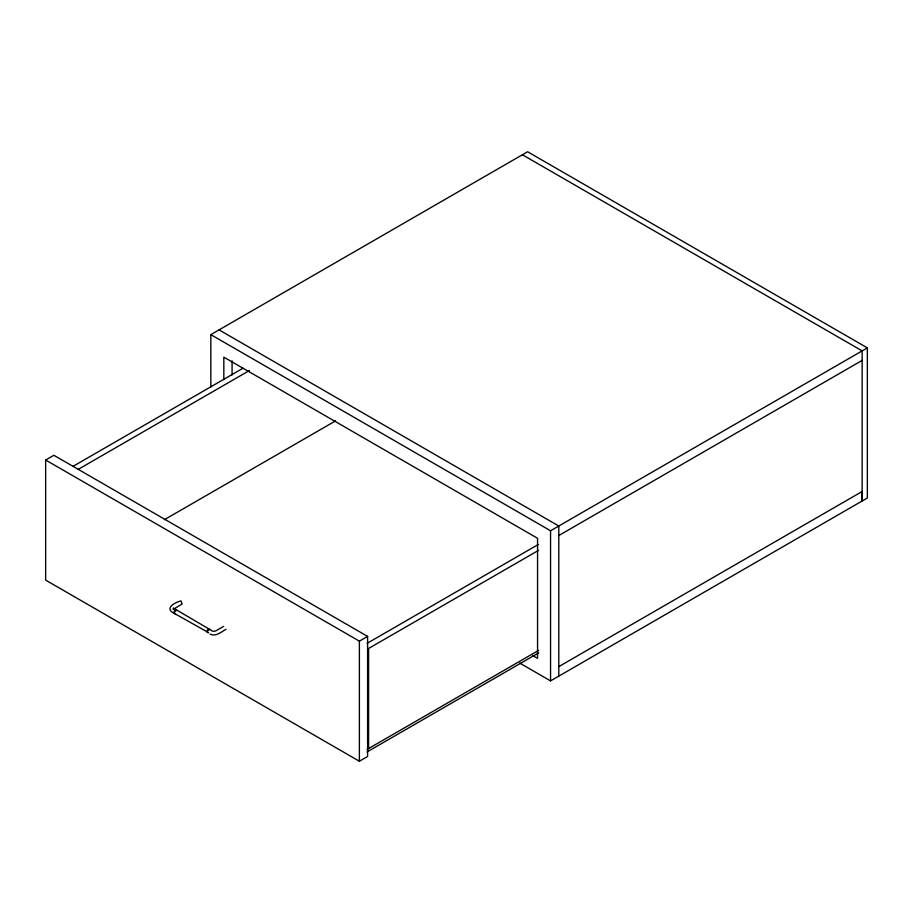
<?xml version="1.0" encoding="UTF-8"?>
<svg xmlns="http://www.w3.org/2000/svg" width="913" height="913" viewBox="0 0 913 913"><rect width="100%" height="100%" fill="white"/><g stroke="black" fill="none" stroke-linecap="round" stroke-linejoin="round"><path stroke-width="1.37" d="M173.39 609.268L182.132 603.972L180.957 600.914C177.156 601.781 165.812 606.506 171.496 611.801L208.484 632.595M174.28 611.824L175.467 610.352L176.666 610.455L175.467 610.352L174.28 611.824L174.28 613.422L175.467 613.525L174.28 613.422M207.297 630.894L208.484 629.411L209.67 629.525L208.495 629.411L207.297 630.894L207.297 632.481L208.495 632.583M210.835 387.032L210.835 334.637L527.6 151.752L867.35 347.887L867.35 497.996L550.562 680.893L519.68 663.055M45.65 460.026L53.878 455.279L367.608 636.407L367.608 756.489L359.38 761.248L45.65 580.12L45.65 460.026L359.38 641.154L367.608 636.407M72.949 466.406L242.949 368.259M78.153 469.408L249.375 370.552M164.386 519.702L335.607 420.847M223.662 626.364L215.548 631.043L212.843 631.282L173.31 608.012L173.31 609.599M226.013 629.308C221.345 631.796 215.81 637.091 210.093 634.09M210.835 334.637L550.562 530.773L867.35 347.887M367.083 643.345L538.316 544.479M558.802 535.532L862.146 360.395M538.59 550.334L368.59 648.481L368.59 748.546M367.094 749.413L538.647 650.376M367.094 751.913L538.647 652.875M558.802 666.627L862.146 491.491M522.396 154.754L862.146 350.889L862.146 500.997M219.063 329.878L558.802 526.025L558.802 676.134M532.621 655.523L537.563 658.376L537.563 538.282L223.833 357.154L223.833 379.762M862.123 491.502L862.123 501.009M550.562 530.773L550.562 680.893M359.38 641.154L359.38 761.248M232.073 360.875L232.073 375.003"/></g></svg>
